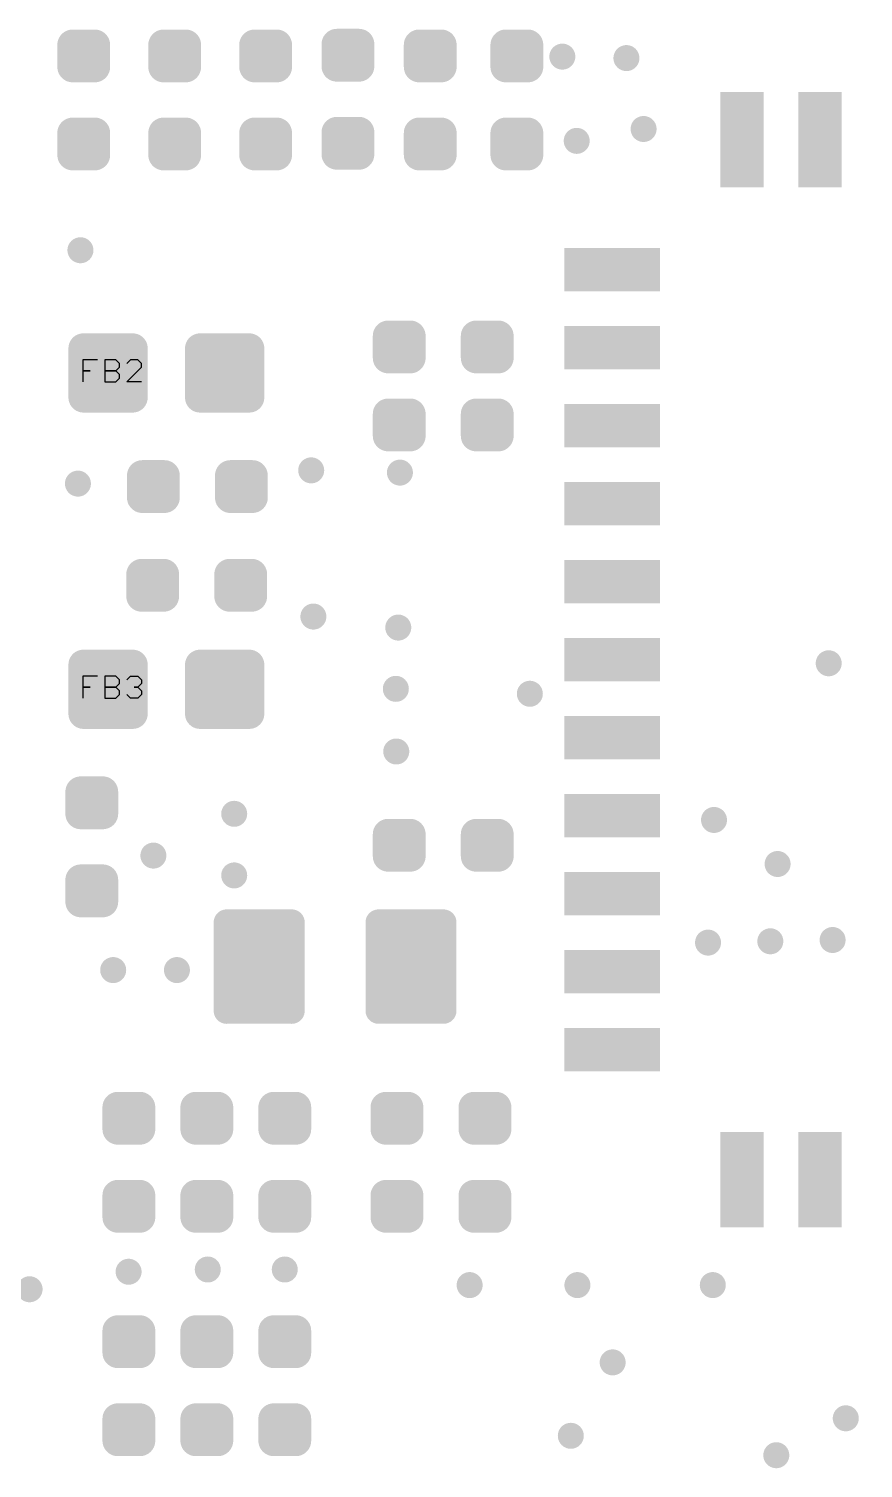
# Model space of a CAD drawing. Header units: millimetres. Extents: x 135.3 to 226.6, y 69.5 to 125.
# Drawn here: x 182.19 to 191.83, y 85.92 to 102.53 of the extents above; entities that cross this region are included whole.
import ezdxf

# ---------------------------------------------------------------- set-up
doc = ezdxf.new("R2010")
doc.units = ezdxf.units.MM
for name, color, linetype in [('Mechanical13', 56, 'Continuous'), ('TopSolder', 216, 'Continuous'), ('ViaHoleLayer', 16, 'Continuous')]:
    doc.layers.add(name, color=color, linetype=linetype)

# ---------------------------------------------------------------- blocks, each defined once
blk = doc.blocks.new('0402C_N_HIGHDENSITY_1')
at = {"layer": 'TopSolder', "const_width": 0.1778}
for points in [[(-0.7239, 0.127, 1), (-0.5461, 0.127, 1)], [(-0.4699, 0.127, 1), (-0.2921, 0.127, 1)], [(0.2921, 0.127, 1), (0.4699, 0.127, 1)], [(0.5461, 0.127, 1), (0.7239, 0.127, 1)], [(-0.7239, -0.127, 1), (-0.5461, -0.127, 1)], [(-0.4699, -0.127, 1), (-0.2921, -0.127, 1)], [(0.2921, -0.127, 1), (0.4699, -0.127, 1)], [(0.5461, -0.127, 1), (0.7239, -0.127, 1)]]:
    blk.add_lwpolyline(points, format="xyb", close=True, dxfattribs=at)
at = {"layer": 'TopSolder'}
for points in [[(-0.635, -0.3048), (-0.381, -0.3048), (-0.635, 0.3048), (-0.381, 0.3048)], [(0.381, -0.3048), (0.635, -0.3048), (0.381, 0.3048), (0.635, 0.3048)], [(-0.8128, -0.127), (-0.2032, -0.127), (-0.8128, 0.127), (-0.2032, 0.127)], [(0.2032, -0.127), (0.8128, -0.127), (0.2032, 0.127), (0.8128, 0.127)]]:
    blk.add_solid(points, dxfattribs=at)
blk = doc.blocks.new('0402R_N_HIGHDENSITY_38')
at = {"layer": 'TopSolder', "const_width": 0.1778}
for points in [[(-0.7239, 0.127, 1), (-0.5461, 0.127, 1)], [(-0.4699, 0.127, 1), (-0.2921, 0.127, 1)], [(0.2921, 0.127, 1), (0.4699, 0.127, 1)], [(0.5461, 0.127, 1), (0.7239, 0.127, 1)], [(-0.7239, -0.127, 1), (-0.5461, -0.127, 1)], [(-0.4699, -0.127, 1), (-0.2921, -0.127, 1)], [(0.2921, -0.127, 1), (0.4699, -0.127, 1)], [(0.5461, -0.127, 1), (0.7239, -0.127, 1)]]:
    blk.add_lwpolyline(points, format="xyb", close=True, dxfattribs=at)
at = {"layer": 'TopSolder'}
for points in [[(-0.635, -0.3048), (-0.381, -0.3048), (-0.635, 0.3048), (-0.381, 0.3048)], [(0.381, -0.3048), (0.635, -0.3048), (0.381, 0.3048), (0.635, 0.3048)], [(-0.8128, -0.127), (-0.2032, -0.127), (-0.8128, 0.127), (-0.2032, 0.127)], [(0.2032, -0.127), (0.8128, -0.127), (0.2032, 0.127), (0.8128, 0.127)]]:
    blk.add_solid(points, dxfattribs=at)
blk = doc.blocks.new('0402R_N_HIGHDENSITY_51')
at = {"layer": 'TopSolder', "const_width": 0.1778}
for points in [[(-0.7239, 0.127, 1), (-0.5461, 0.127, 1)], [(-0.4699, 0.127, 1), (-0.2921, 0.127, 1)], [(0.2921, 0.127, 1), (0.4699, 0.127, 1)], [(0.5461, 0.127, 1), (0.7239, 0.127, 1)], [(-0.7239, -0.127, 1), (-0.5461, -0.127, 1)], [(-0.4699, -0.127, 1), (-0.2921, -0.127, 1)], [(0.2921, -0.127, 1), (0.4699, -0.127, 1)], [(0.5461, -0.127, 1), (0.7239, -0.127, 1)]]:
    blk.add_lwpolyline(points, format="xyb", close=True, dxfattribs=at)
at = {"layer": 'TopSolder'}
for points in [[(-0.635, -0.3048), (-0.381, -0.3048), (-0.635, 0.3048), (-0.381, 0.3048)], [(0.381, -0.3048), (0.635, -0.3048), (0.381, 0.3048), (0.635, 0.3048)], [(-0.8128, -0.127), (-0.2032, -0.127), (-0.8128, 0.127), (-0.2032, 0.127)], [(0.2032, -0.127), (0.8128, -0.127), (0.2032, 0.127), (0.8128, 0.127)]]:
    blk.add_solid(points, dxfattribs=at)
blk = doc.blocks.new('0402R_N_HIGHDENSITY_52')
at = {"layer": 'TopSolder', "const_width": 0.1778}
for points in [[(-0.7239, 0.127, 1), (-0.5461, 0.127, 1)], [(-0.4699, 0.127, 1), (-0.2921, 0.127, 1)], [(0.2921, 0.127, 1), (0.4699, 0.127, 1)], [(0.5461, 0.127, 1), (0.7239, 0.127, 1)], [(-0.7239, -0.127, 1), (-0.5461, -0.127, 1)], [(-0.4699, -0.127, 1), (-0.2921, -0.127, 1)], [(0.2921, -0.127, 1), (0.4699, -0.127, 1)], [(0.5461, -0.127, 1), (0.7239, -0.127, 1)]]:
    blk.add_lwpolyline(points, format="xyb", close=True, dxfattribs=at)
at = {"layer": 'TopSolder'}
for points in [[(-0.635, -0.3048), (-0.381, -0.3048), (-0.635, 0.3048), (-0.381, 0.3048)], [(0.381, -0.3048), (0.635, -0.3048), (0.381, 0.3048), (0.635, 0.3048)], [(-0.8128, -0.127), (-0.2032, -0.127), (-0.8128, 0.127), (-0.2032, 0.127)], [(0.2032, -0.127), (0.8128, -0.127), (0.2032, 0.127), (0.8128, 0.127)]]:
    blk.add_solid(points, dxfattribs=at)
blk = doc.blocks.new('0402R_N_HIGHDENSITY_53')
at = {"layer": 'TopSolder', "const_width": 0.1778}
for points in [[(-0.7239, 0.127, 1), (-0.5461, 0.127, 1)], [(-0.4699, 0.127, 1), (-0.2921, 0.127, 1)], [(0.2921, 0.127, 1), (0.4699, 0.127, 1)], [(0.5461, 0.127, 1), (0.7239, 0.127, 1)], [(-0.7239, -0.127, 1), (-0.5461, -0.127, 1)], [(-0.4699, -0.127, 1), (-0.2921, -0.127, 1)], [(0.2921, -0.127, 1), (0.4699, -0.127, 1)], [(0.5461, -0.127, 1), (0.7239, -0.127, 1)]]:
    blk.add_lwpolyline(points, format="xyb", close=True, dxfattribs=at)
at = {"layer": 'TopSolder'}
for points in [[(-0.635, -0.3048), (-0.381, -0.3048), (-0.635, 0.3048), (-0.381, 0.3048)], [(0.381, -0.3048), (0.635, -0.3048), (0.381, 0.3048), (0.635, 0.3048)], [(-0.8128, -0.127), (-0.2032, -0.127), (-0.8128, 0.127), (-0.2032, 0.127)], [(0.2032, -0.127), (0.8128, -0.127), (0.2032, 0.127), (0.8128, 0.127)]]:
    blk.add_solid(points, dxfattribs=at)
blk = doc.blocks.new('0402R_N_HIGHDENSITY_94')
at = {"layer": 'TopSolder', "const_width": 0.1778}
for points in [[(-0.7239, 0.127, 1), (-0.5461, 0.127, 1)], [(-0.4699, 0.127, 1), (-0.2921, 0.127, 1)], [(0.2921, 0.127, 1), (0.4699, 0.127, 1)], [(0.5461, 0.127, 1), (0.7239, 0.127, 1)], [(-0.7239, -0.127, 1), (-0.5461, -0.127, 1)], [(-0.4699, -0.127, 1), (-0.2921, -0.127, 1)], [(0.2921, -0.127, 1), (0.4699, -0.127, 1)], [(0.5461, -0.127, 1), (0.7239, -0.127, 1)]]:
    blk.add_lwpolyline(points, format="xyb", close=True, dxfattribs=at)
at = {"layer": 'TopSolder'}
for points in [[(-0.635, -0.3048), (-0.381, -0.3048), (-0.635, 0.3048), (-0.381, 0.3048)], [(0.381, -0.3048), (0.635, -0.3048), (0.381, 0.3048), (0.635, 0.3048)], [(-0.8128, -0.127), (-0.2032, -0.127), (-0.8128, 0.127), (-0.2032, 0.127)], [(0.2032, -0.127), (0.8128, -0.127), (0.2032, 0.127), (0.8128, 0.127)]]:
    blk.add_solid(points, dxfattribs=at)
blk = doc.blocks.new('0402R_N_HIGHDENSITY_97')
at = {"layer": 'TopSolder', "const_width": 0.1778}
for points in [[(-0.7239, 0.127, 1), (-0.5461, 0.127, 1)], [(-0.4699, 0.127, 1), (-0.2921, 0.127, 1)], [(0.2921, 0.127, 1), (0.4699, 0.127, 1)], [(0.5461, 0.127, 1), (0.7239, 0.127, 1)], [(-0.7239, -0.127, 1), (-0.5461, -0.127, 1)], [(-0.4699, -0.127, 1), (-0.2921, -0.127, 1)], [(0.2921, -0.127, 1), (0.4699, -0.127, 1)], [(0.5461, -0.127, 1), (0.7239, -0.127, 1)]]:
    blk.add_lwpolyline(points, format="xyb", close=True, dxfattribs=at)
at = {"layer": 'TopSolder'}
for points in [[(-0.635, -0.3048), (-0.381, -0.3048), (-0.635, 0.3048), (-0.381, 0.3048)], [(0.381, -0.3048), (0.635, -0.3048), (0.381, 0.3048), (0.635, 0.3048)], [(-0.8128, -0.127), (-0.2032, -0.127), (-0.8128, 0.127), (-0.2032, 0.127)], [(0.2032, -0.127), (0.8128, -0.127), (0.2032, 0.127), (0.8128, 0.127)]]:
    blk.add_solid(points, dxfattribs=at)
blk = doc.blocks.new('0402R_N_HIGHDENSITY_99')
at = {"layer": 'TopSolder', "const_width": 0.1778}
for points in [[(-0.7239, 0.127, 1), (-0.5461, 0.127, 1)], [(-0.4699, 0.127, 1), (-0.2921, 0.127, 1)], [(0.2921, 0.127, 1), (0.4699, 0.127, 1)], [(0.5461, 0.127, 1), (0.7239, 0.127, 1)], [(-0.7239, -0.127, 1), (-0.5461, -0.127, 1)], [(-0.4699, -0.127, 1), (-0.2921, -0.127, 1)], [(0.2921, -0.127, 1), (0.4699, -0.127, 1)], [(0.5461, -0.127, 1), (0.7239, -0.127, 1)]]:
    blk.add_lwpolyline(points, format="xyb", close=True, dxfattribs=at)
at = {"layer": 'TopSolder'}
for points in [[(-0.635, -0.3048), (-0.381, -0.3048), (-0.635, 0.3048), (-0.381, 0.3048)], [(0.381, -0.3048), (0.635, -0.3048), (0.381, 0.3048), (0.635, 0.3048)], [(-0.8128, -0.127), (-0.2032, -0.127), (-0.8128, 0.127), (-0.2032, 0.127)], [(0.2032, -0.127), (0.8128, -0.127), (0.2032, 0.127), (0.8128, 0.127)]]:
    blk.add_solid(points, dxfattribs=at)
blk = doc.blocks.new('0402R_N_HIGHDENSITY_100')
at = {"layer": 'TopSolder', "const_width": 0.1778}
for points in [[(-0.7239, 0.127, 1), (-0.5461, 0.127, 1)], [(-0.4699, 0.127, 1), (-0.2921, 0.127, 1)], [(0.2921, 0.127, 1), (0.4699, 0.127, 1)], [(0.5461, 0.127, 1), (0.7239, 0.127, 1)], [(-0.7239, -0.127, 1), (-0.5461, -0.127, 1)], [(-0.4699, -0.127, 1), (-0.2921, -0.127, 1)], [(0.2921, -0.127, 1), (0.4699, -0.127, 1)], [(0.5461, -0.127, 1), (0.7239, -0.127, 1)]]:
    blk.add_lwpolyline(points, format="xyb", close=True, dxfattribs=at)
at = {"layer": 'TopSolder'}
for points in [[(-0.635, -0.3048), (-0.381, -0.3048), (-0.635, 0.3048), (-0.381, 0.3048)], [(0.381, -0.3048), (0.635, -0.3048), (0.381, 0.3048), (0.635, 0.3048)], [(-0.8128, -0.127), (-0.2032, -0.127), (-0.8128, 0.127), (-0.2032, 0.127)], [(0.2032, -0.127), (0.8128, -0.127), (0.2032, 0.127), (0.8128, 0.127)]]:
    blk.add_solid(points, dxfattribs=at)
blk = doc.blocks.new('0402R_N_HIGHDENSITY_101')
at = {"layer": 'TopSolder', "const_width": 0.1778}
for points in [[(-0.7239, 0.127, 1), (-0.5461, 0.127, 1)], [(-0.4699, 0.127, 1), (-0.2921, 0.127, 1)], [(0.2921, 0.127, 1), (0.4699, 0.127, 1)], [(0.5461, 0.127, 1), (0.7239, 0.127, 1)], [(-0.7239, -0.127, 1), (-0.5461, -0.127, 1)], [(-0.4699, -0.127, 1), (-0.2921, -0.127, 1)], [(0.2921, -0.127, 1), (0.4699, -0.127, 1)], [(0.5461, -0.127, 1), (0.7239, -0.127, 1)]]:
    blk.add_lwpolyline(points, format="xyb", close=True, dxfattribs=at)
at = {"layer": 'TopSolder'}
for points in [[(-0.635, -0.3048), (-0.381, -0.3048), (-0.635, 0.3048), (-0.381, 0.3048)], [(0.381, -0.3048), (0.635, -0.3048), (0.381, 0.3048), (0.635, 0.3048)], [(-0.8128, -0.127), (-0.2032, -0.127), (-0.8128, 0.127), (-0.2032, 0.127)], [(0.2032, -0.127), (0.8128, -0.127), (0.2032, 0.127), (0.8128, 0.127)]]:
    blk.add_solid(points, dxfattribs=at)
blk = doc.blocks.new('0402R_N_HIGHDENSITY_102')
at = {"layer": 'TopSolder', "const_width": 0.1778}
for points in [[(-0.7239, 0.127, 1), (-0.5461, 0.127, 1)], [(-0.4699, 0.127, 1), (-0.2921, 0.127, 1)], [(0.2921, 0.127, 1), (0.4699, 0.127, 1)], [(0.5461, 0.127, 1), (0.7239, 0.127, 1)], [(-0.7239, -0.127, 1), (-0.5461, -0.127, 1)], [(-0.4699, -0.127, 1), (-0.2921, -0.127, 1)], [(0.2921, -0.127, 1), (0.4699, -0.127, 1)], [(0.5461, -0.127, 1), (0.7239, -0.127, 1)]]:
    blk.add_lwpolyline(points, format="xyb", close=True, dxfattribs=at)
at = {"layer": 'TopSolder'}
for points in [[(-0.635, -0.3048), (-0.381, -0.3048), (-0.635, 0.3048), (-0.381, 0.3048)], [(0.381, -0.3048), (0.635, -0.3048), (0.381, 0.3048), (0.635, 0.3048)], [(-0.8128, -0.127), (-0.2032, -0.127), (-0.8128, 0.127), (-0.2032, 0.127)], [(0.2032, -0.127), (0.8128, -0.127), (0.2032, 0.127), (0.8128, 0.127)]]:
    blk.add_solid(points, dxfattribs=at)
blk = doc.blocks.new('0402R_N_HIGHDENSITY_103')
at = {"layer": 'TopSolder', "const_width": 0.1778}
for points in [[(-0.7239, 0.127, 1), (-0.5461, 0.127, 1)], [(-0.4699, 0.127, 1), (-0.2921, 0.127, 1)], [(0.2921, 0.127, 1), (0.4699, 0.127, 1)], [(0.5461, 0.127, 1), (0.7239, 0.127, 1)], [(-0.7239, -0.127, 1), (-0.5461, -0.127, 1)], [(-0.4699, -0.127, 1), (-0.2921, -0.127, 1)], [(0.2921, -0.127, 1), (0.4699, -0.127, 1)], [(0.5461, -0.127, 1), (0.7239, -0.127, 1)]]:
    blk.add_lwpolyline(points, format="xyb", close=True, dxfattribs=at)
at = {"layer": 'TopSolder'}
for points in [[(-0.635, -0.3048), (-0.381, -0.3048), (-0.635, 0.3048), (-0.381, 0.3048)], [(0.381, -0.3048), (0.635, -0.3048), (0.381, 0.3048), (0.635, 0.3048)], [(-0.8128, -0.127), (-0.2032, -0.127), (-0.8128, 0.127), (-0.2032, 0.127)], [(0.2032, -0.127), (0.8128, -0.127), (0.2032, 0.127), (0.8128, 0.127)]]:
    blk.add_solid(points, dxfattribs=at)
blk = doc.blocks.new('0402C_N_HIGHDENSITY_105')
at = {"layer": 'TopSolder', "const_width": 0.1778}
for points in [[(-0.7239, 0.127, 1), (-0.5461, 0.127, 1)], [(-0.4699, 0.127, 1), (-0.2921, 0.127, 1)], [(0.2921, 0.127, 1), (0.4699, 0.127, 1)], [(0.5461, 0.127, 1), (0.7239, 0.127, 1)], [(-0.7239, -0.127, 1), (-0.5461, -0.127, 1)], [(-0.4699, -0.127, 1), (-0.2921, -0.127, 1)], [(0.2921, -0.127, 1), (0.4699, -0.127, 1)], [(0.5461, -0.127, 1), (0.7239, -0.127, 1)]]:
    blk.add_lwpolyline(points, format="xyb", close=True, dxfattribs=at)
at = {"layer": 'TopSolder'}
for points in [[(-0.635, -0.3048), (-0.381, -0.3048), (-0.635, 0.3048), (-0.381, 0.3048)], [(0.381, -0.3048), (0.635, -0.3048), (0.381, 0.3048), (0.635, 0.3048)], [(-0.8128, -0.127), (-0.2032, -0.127), (-0.8128, 0.127), (-0.2032, 0.127)], [(0.2032, -0.127), (0.8128, -0.127), (0.2032, 0.127), (0.8128, 0.127)]]:
    blk.add_solid(points, dxfattribs=at)
blk = doc.blocks.new('C0603_114')
at = {"layer": 'Mechanical13'}
for p, q in [((-0.794, 0.152), (-0.963, 0.152)), ((-0.963, 0.152), (-0.963, 0.025)), ((-0.963, 0.025), (-0.878, 0.025)), ((-0.878, 0.025), (-0.963, 0.025)), ((-0.963, 0.025), (-0.963, -0.102)), ((-0.709, 0.152), (-0.709, -0.102)), ((-0.582, 0.152), (-0.709, 0.152)), ((-0.582, 0.025), (-0.709, 0.025)), ((-0.709, 0.025), (-0.582, 0.025)), ((-0.54, 0.11), (-0.582, 0.152)), ((-0.582, 0.025), (-0.54, 0.068)), ((-0.54, -0.017), (-0.582, 0.025)), ((-0.54, 0.068), (-0.54, 0.11)), ((-0.455, 0.11), (-0.413, 0.152)), ((-0.413, 0.152), (-0.328, 0.152)), ((-0.328, 0.025), (-0.37, 0.025)), ((-0.37, 0.025), (-0.328, 0.025)), ((-0.328, 0.152), (-0.286, 0.11)), ((-0.286, 0.068), (-0.328, 0.025)), ((-0.328, 0.025), (-0.286, -0.017)), ((-0.286, 0.11), (-0.286, 0.068)), ((-0.709, -0.102), (-0.582, -0.102)), ((-0.582, -0.102), (-0.54, -0.059)), ((-0.54, -0.059), (-0.54, -0.017)), ((-0.413, -0.102), (-0.455, -0.059)), ((-0.328, -0.102), (-0.413, -0.102)), ((-0.286, -0.059), (-0.328, -0.102)), ((-0.286, -0.017), (-0.286, -0.059))]:
    blk.add_line(p, q, dxfattribs=at)
at = {"layer": 'TopSolder', "const_width": 0.173}
for points in [[(-1.044, 0.284, 1), (-0.871, 0.284, 1)], [(-0.475, 0.284, 1), (-0.302, 0.284, 1)], [(0.302, 0.284, 1), (0.475, 0.284, 1)], [(0.871, 0.284, 1), (1.044, 0.284, 1)], [(-1.044, -0.284, 1), (-0.871, -0.284, 1)], [(-0.475, -0.284, 1), (-0.302, -0.284, 1)], [(0.302, -0.284, 1), (0.475, -0.284, 1)], [(0.871, -0.284, 1), (1.044, -0.284, 1)]]:
    blk.add_lwpolyline(points, format="xyb", close=True, dxfattribs=at)
at = {"layer": 'TopSolder'}
for points in [[(-0.389, -0.457), (-0.389, 0.457), (-0.958, -0.457), (-0.958, 0.457)], [(0.958, -0.457), (0.958, 0.457), (0.389, -0.457), (0.389, 0.457)], [(-0.216, -0.284), (-0.216, 0.284), (-1.13, -0.284), (-1.13, 0.284)], [(1.13, -0.284), (1.13, 0.284), (0.216, -0.284), (0.216, 0.284)]]:
    blk.add_solid(points, dxfattribs=at)
blk = doc.blocks.new('C0603_115')
at = {"layer": 'Mechanical13'}
for p, q in [((-0.794, 0.152), (-0.963, 0.152)), ((-0.963, 0.152), (-0.963, 0.025)), ((-0.963, 0.025), (-0.878, 0.025)), ((-0.878, 0.025), (-0.963, 0.025)), ((-0.963, 0.025), (-0.963, -0.102)), ((-0.709, 0.152), (-0.709, -0.102)), ((-0.582, 0.152), (-0.709, 0.152)), ((-0.582, 0.025), (-0.709, 0.025)), ((-0.709, 0.025), (-0.582, 0.025)), ((-0.54, 0.11), (-0.582, 0.152)), ((-0.582, 0.025), (-0.54, 0.068)), ((-0.54, -0.017), (-0.582, 0.025)), ((-0.54, 0.068), (-0.54, 0.11)), ((-0.413, 0.152), (-0.455, 0.11)), ((-0.455, -0.102), (-0.286, 0.068)), ((-0.328, 0.152), (-0.413, 0.152)), ((-0.286, 0.11), (-0.328, 0.152)), ((-0.286, 0.068), (-0.286, 0.11)), ((-0.709, -0.102), (-0.582, -0.102)), ((-0.582, -0.102), (-0.54, -0.059)), ((-0.54, -0.059), (-0.54, -0.017)), ((-0.286, -0.102), (-0.455, -0.102))]:
    blk.add_line(p, q, dxfattribs=at)
at = {"layer": 'TopSolder', "const_width": 0.173}
for points in [[(-1.044, 0.284, 1), (-0.871, 0.284, 1)], [(-0.475, 0.284, 1), (-0.302, 0.284, 1)], [(0.302, 0.284, 1), (0.475, 0.284, 1)], [(0.871, 0.284, 1), (1.044, 0.284, 1)], [(-1.044, -0.284, 1), (-0.871, -0.284, 1)], [(-0.475, -0.284, 1), (-0.302, -0.284, 1)], [(0.302, -0.284, 1), (0.475, -0.284, 1)], [(0.871, -0.284, 1), (1.044, -0.284, 1)]]:
    blk.add_lwpolyline(points, format="xyb", close=True, dxfattribs=at)
at = {"layer": 'TopSolder'}
for points in [[(-0.389, -0.457), (-0.389, 0.457), (-0.958, -0.457), (-0.958, 0.457)], [(0.958, -0.457), (0.958, 0.457), (0.389, -0.457), (0.389, 0.457)], [(-0.216, -0.284), (-0.216, 0.284), (-1.13, -0.284), (-1.13, 0.284)], [(1.13, -0.284), (1.13, 0.284), (0.216, -0.284), (0.216, 0.284)]]:
    blk.add_solid(points, dxfattribs=at)
blk = doc.blocks.new('0805_M1_116')
at = {"layer": 'TopSolder', "const_width": 0.15}
for points in [[(-0.044, 0.51, 1), (0.107, 0.51, 1)], [(0.706, 0.51, 1), (0.857, 0.51, 1)], [(1.709, 0.51, 1), (1.859, 0.51, 1)], [(2.459, 0.51, 1), (2.609, 0.51, 1)], [(-0.044, -0.51, 1), (0.107, -0.51, 1)], [(0.706, -0.51, 1), (0.857, -0.51, 1)], [(1.709, -0.51, 1), (1.859, -0.51, 1)], [(2.459, -0.51, 1), (2.609, -0.51, 1)]]:
    blk.add_lwpolyline(points, format="xyb", close=True, dxfattribs=at)
at = {"layer": 'TopSolder'}
for points in [[(-0.119, -0.51), (0.932, -0.51), (-0.119, 0.51), (0.932, 0.51)], [(0.031, -0.66), (0.781, -0.66), (0.031, 0.66), (0.781, 0.66)], [(1.634, -0.51), (2.684, -0.51), (1.634, 0.51), (2.684, 0.51)], [(1.784, -0.66), (2.534, -0.66), (1.784, 0.66), (2.534, 0.66)]]:
    blk.add_solid(points, dxfattribs=at)
blk = doc.blocks.new('0402R_N_HIGHDENSITY_137')
at = {"layer": 'TopSolder', "const_width": 0.1778}
for points in [[(-0.7239, 0.127, 1), (-0.5461, 0.127, 1)], [(-0.4699, 0.127, 1), (-0.2921, 0.127, 1)], [(0.2921, 0.127, 1), (0.4699, 0.127, 1)], [(0.5461, 0.127, 1), (0.7239, 0.127, 1)], [(-0.7239, -0.127, 1), (-0.5461, -0.127, 1)], [(-0.4699, -0.127, 1), (-0.2921, -0.127, 1)], [(0.2921, -0.127, 1), (0.4699, -0.127, 1)], [(0.5461, -0.127, 1), (0.7239, -0.127, 1)]]:
    blk.add_lwpolyline(points, format="xyb", close=True, dxfattribs=at)
at = {"layer": 'TopSolder'}
for points in [[(-0.635, -0.3048), (-0.381, -0.3048), (-0.635, 0.3048), (-0.381, 0.3048)], [(0.381, -0.3048), (0.635, -0.3048), (0.381, 0.3048), (0.635, 0.3048)], [(-0.8128, -0.127), (-0.2032, -0.127), (-0.8128, 0.127), (-0.2032, 0.127)], [(0.2032, -0.127), (0.8128, -0.127), (0.2032, 0.127), (0.8128, 0.127)]]:
    blk.add_solid(points, dxfattribs=at)
blk = doc.blocks.new('0402R_N_HIGHDENSITY_138')
at = {"layer": 'TopSolder', "const_width": 0.1778}
for points in [[(-0.7239, 0.127, 1), (-0.5461, 0.127, 1)], [(-0.4699, 0.127, 1), (-0.2921, 0.127, 1)], [(0.2921, 0.127, 1), (0.4699, 0.127, 1)], [(0.5461, 0.127, 1), (0.7239, 0.127, 1)], [(-0.7239, -0.127, 1), (-0.5461, -0.127, 1)], [(-0.4699, -0.127, 1), (-0.2921, -0.127, 1)], [(0.2921, -0.127, 1), (0.4699, -0.127, 1)], [(0.5461, -0.127, 1), (0.7239, -0.127, 1)]]:
    blk.add_lwpolyline(points, format="xyb", close=True, dxfattribs=at)
at = {"layer": 'TopSolder'}
for points in [[(-0.635, -0.3048), (-0.381, -0.3048), (-0.635, 0.3048), (-0.381, 0.3048)], [(0.381, -0.3048), (0.635, -0.3048), (0.381, 0.3048), (0.635, 0.3048)], [(-0.8128, -0.127), (-0.2032, -0.127), (-0.8128, 0.127), (-0.2032, 0.127)], [(0.2032, -0.127), (0.8128, -0.127), (0.2032, 0.127), (0.8128, 0.127)]]:
    blk.add_solid(points, dxfattribs=at)
blk = doc.blocks.new('0402R_N_HIGHDENSITY_139')
at = {"layer": 'TopSolder', "const_width": 0.1778}
for points in [[(-0.7239, 0.127, 1), (-0.5461, 0.127, 1)], [(-0.4699, 0.127, 1), (-0.2921, 0.127, 1)], [(0.2921, 0.127, 1), (0.4699, 0.127, 1)], [(0.5461, 0.127, 1), (0.7239, 0.127, 1)], [(-0.7239, -0.127, 1), (-0.5461, -0.127, 1)], [(-0.4699, -0.127, 1), (-0.2921, -0.127, 1)], [(0.2921, -0.127, 1), (0.4699, -0.127, 1)], [(0.5461, -0.127, 1), (0.7239, -0.127, 1)]]:
    blk.add_lwpolyline(points, format="xyb", close=True, dxfattribs=at)
at = {"layer": 'TopSolder'}
for points in [[(-0.635, -0.3048), (-0.381, -0.3048), (-0.635, 0.3048), (-0.381, 0.3048)], [(0.381, -0.3048), (0.635, -0.3048), (0.381, 0.3048), (0.635, 0.3048)], [(-0.8128, -0.127), (-0.2032, -0.127), (-0.8128, 0.127), (-0.2032, 0.127)], [(0.2032, -0.127), (0.8128, -0.127), (0.2032, 0.127), (0.8128, 0.127)]]:
    blk.add_solid(points, dxfattribs=at)
blk = doc.blocks.new('0402C_N_HIGHDENSITY_169')
at = {"layer": 'TopSolder', "const_width": 0.1778}
for points in [[(-0.7239, 0.127, 1), (-0.5461, 0.127, 1)], [(-0.4699, 0.127, 1), (-0.2921, 0.127, 1)], [(0.2921, 0.127, 1), (0.4699, 0.127, 1)], [(0.5461, 0.127, 1), (0.7239, 0.127, 1)], [(-0.7239, -0.127, 1), (-0.5461, -0.127, 1)], [(-0.4699, -0.127, 1), (-0.2921, -0.127, 1)], [(0.2921, -0.127, 1), (0.4699, -0.127, 1)], [(0.5461, -0.127, 1), (0.7239, -0.127, 1)]]:
    blk.add_lwpolyline(points, format="xyb", close=True, dxfattribs=at)
at = {"layer": 'TopSolder'}
for points in [[(-0.635, -0.3048), (-0.381, -0.3048), (-0.635, 0.3048), (-0.381, 0.3048)], [(0.381, -0.3048), (0.635, -0.3048), (0.381, 0.3048), (0.635, 0.3048)], [(-0.8128, -0.127), (-0.2032, -0.127), (-0.8128, 0.127), (-0.2032, 0.127)], [(0.2032, -0.127), (0.8128, -0.127), (0.2032, 0.127), (0.8128, 0.127)]]:
    blk.add_solid(points, dxfattribs=at)
blk = doc.blocks.new('0402C_N_HIGHDENSITY_171')
at = {"layer": 'TopSolder', "const_width": 0.1778}
for points in [[(-0.7239, 0.127, 1), (-0.5461, 0.127, 1)], [(-0.4699, 0.127, 1), (-0.2921, 0.127, 1)], [(0.2921, 0.127, 1), (0.4699, 0.127, 1)], [(0.5461, 0.127, 1), (0.7239, 0.127, 1)], [(-0.7239, -0.127, 1), (-0.5461, -0.127, 1)], [(-0.4699, -0.127, 1), (-0.2921, -0.127, 1)], [(0.2921, -0.127, 1), (0.4699, -0.127, 1)], [(0.5461, -0.127, 1), (0.7239, -0.127, 1)]]:
    blk.add_lwpolyline(points, format="xyb", close=True, dxfattribs=at)
at = {"layer": 'TopSolder'}
for points in [[(-0.635, -0.3048), (-0.381, -0.3048), (-0.635, 0.3048), (-0.381, 0.3048)], [(0.381, -0.3048), (0.635, -0.3048), (0.381, 0.3048), (0.635, 0.3048)], [(-0.8128, -0.127), (-0.2032, -0.127), (-0.8128, 0.127), (-0.2032, 0.127)], [(0.2032, -0.127), (0.8128, -0.127), (0.2032, 0.127), (0.8128, 0.127)]]:
    blk.add_solid(points, dxfattribs=at)
blk = doc.blocks.new('0402C_N_HIGHDENSITY_184')
at = {"layer": 'TopSolder', "const_width": 0.1778}
for points in [[(-0.7239, 0.127, 1), (-0.5461, 0.127, 1)], [(-0.4699, 0.127, 1), (-0.2921, 0.127, 1)], [(0.2921, 0.127, 1), (0.4699, 0.127, 1)], [(0.5461, 0.127, 1), (0.7239, 0.127, 1)], [(-0.7239, -0.127, 1), (-0.5461, -0.127, 1)], [(-0.4699, -0.127, 1), (-0.2921, -0.127, 1)], [(0.2921, -0.127, 1), (0.4699, -0.127, 1)], [(0.5461, -0.127, 1), (0.7239, -0.127, 1)]]:
    blk.add_lwpolyline(points, format="xyb", close=True, dxfattribs=at)
at = {"layer": 'TopSolder'}
for points in [[(-0.635, -0.3048), (-0.381, -0.3048), (-0.635, 0.3048), (-0.381, 0.3048)], [(0.381, -0.3048), (0.635, -0.3048), (0.381, 0.3048), (0.635, 0.3048)], [(-0.8128, -0.127), (-0.2032, -0.127), (-0.8128, 0.127), (-0.2032, 0.127)], [(0.2032, -0.127), (0.8128, -0.127), (0.2032, 0.127), (0.8128, 0.127)]]:
    blk.add_solid(points, dxfattribs=at)
blk = doc.blocks.new('RTL_SDIO_44P_186')
at = {"layer": 'TopSolder'}
for points in [[(-4.751, 5.449), (-4.249, 5.449), (-4.751, 6.551), (-4.249, 6.551)], [(-3.851, 5.449), (-3.349, 5.449), (-3.851, 6.551), (-3.349, 6.551)], [(-2.951, 5.449), (-2.449, 5.449), (-2.951, 6.551), (-2.449, 6.551)], [(-2.051, 5.449), (-1.549, 5.449), (-2.051, 6.551), (-1.549, 6.551)], [(-1.151, 5.449), (-0.649, 5.449), (-1.151, 6.551), (-0.649, 6.551)], [(-0.251, 5.449), (0.251, 5.449), (-0.251, 6.551), (0.251, 6.551)], [(0.649, 5.449), (1.151, 5.449), (0.649, 6.551), (1.151, 6.551)], [(1.549, 5.449), (2.051, 5.449), (1.549, 6.551), (2.051, 6.551)], [(2.449, 5.449), (2.951, 5.449), (2.449, 6.551), (2.951, 6.551)], [(3.349, 5.449), (3.851, 5.449), (3.349, 6.551), (3.851, 6.551)], [(4.249, 5.449), (4.751, 5.449), (4.249, 6.551), (4.751, 6.551)], [(-5.449, 4.249), (-5.449, 4.751), (-6.551, 4.249), (-6.551, 4.751)], [(5.449, 4.751), (5.449, 4.249), (6.551, 4.751), (6.551, 4.249)], [(-5.449, 3.349), (-5.449, 3.851), (-6.551, 3.349), (-6.551, 3.851)], [(5.449, 3.851), (5.449, 3.349), (6.551, 3.851), (6.551, 3.349)], [(-5.449, 2.449), (-5.449, 2.951), (-6.551, 2.449), (-6.551, 2.951)], [(5.449, 2.951), (5.449, 2.449), (6.551, 2.951), (6.551, 2.449)], [(-5.449, 1.549), (-5.449, 2.051), (-6.551, 1.549), (-6.551, 2.051)], [(5.449, 2.051), (5.449, 1.549), (6.551, 2.051), (6.551, 1.549)], [(-5.449, 0.649), (-5.449, 1.151), (-6.551, 0.649), (-6.551, 1.151)], [(5.449, 1.151), (5.449, 0.649), (6.551, 1.151), (6.551, 0.649)], [(-5.449, -0.251), (-5.449, 0.251), (-6.551, -0.251), (-6.551, 0.251)], [(5.449, 0.251), (5.449, -0.251), (6.551, 0.251), (6.551, -0.251)], [(-5.449, -1.151), (-5.449, -0.649), (-6.551, -1.151), (-6.551, -0.649)], [(5.449, -0.649), (5.449, -1.151), (6.551, -0.649), (6.551, -1.151)], [(-5.449, -2.051), (-5.449, -1.549), (-6.551, -2.051), (-6.551, -1.549)], [(5.449, -1.549), (5.449, -2.051), (6.551, -1.549), (6.551, -2.051)], [(-5.449, -2.951), (-5.449, -2.449), (-6.551, -2.951), (-6.551, -2.449)], [(5.449, -2.449), (5.449, -2.951), (6.551, -2.449), (6.551, -2.951)], [(-5.449, -3.851), (-5.449, -3.349), (-6.551, -3.851), (-6.551, -3.349)], [(5.449, -3.349), (5.449, -3.851), (6.551, -3.349), (6.551, -3.851)], [(-5.449, -4.751), (-5.449, -4.249), (-6.551, -4.751), (-6.551, -4.249)], [(5.449, -4.249), (5.449, -4.751), (6.551, -4.249), (6.551, -4.751)], [(-4.249, -5.449), (-4.751, -5.449), (-4.249, -6.551), (-4.751, -6.551)], [(-3.349, -5.449), (-3.851, -5.449), (-3.349, -6.551), (-3.851, -6.551)], [(-2.449, -5.449), (-2.951, -5.449), (-2.449, -6.551), (-2.951, -6.551)], [(-1.549, -5.449), (-2.051, -5.449), (-1.549, -6.551), (-2.051, -6.551)], [(-0.649, -5.449), (-1.151, -5.449), (-0.649, -6.551), (-1.151, -6.551)], [(0.251, -5.449), (-0.251, -5.449), (0.251, -6.551), (-0.251, -6.551)], [(1.151, -5.449), (0.649, -5.449), (1.151, -6.551), (0.649, -6.551)], [(2.051, -5.449), (1.549, -5.449), (2.051, -6.551), (1.549, -6.551)], [(2.951, -5.449), (2.449, -5.449), (2.951, -6.551), (2.449, -6.551)], [(3.851, -5.449), (3.349, -5.449), (3.851, -6.551), (3.349, -6.551)], [(4.751, -5.449), (4.249, -5.449), (4.751, -6.551), (4.249, -6.551)]]:
    blk.add_solid(points, dxfattribs=at)
blk = doc.blocks.new('0402C_N_HIGHDENSITY_187')
at = {"layer": 'TopSolder', "const_width": 0.1778}
for points in [[(-0.7239, 0.127, 1), (-0.5461, 0.127, 1)], [(-0.4699, 0.127, 1), (-0.2921, 0.127, 1)], [(0.2921, 0.127, 1), (0.4699, 0.127, 1)], [(0.5461, 0.127, 1), (0.7239, 0.127, 1)], [(-0.7239, -0.127, 1), (-0.5461, -0.127, 1)], [(-0.4699, -0.127, 1), (-0.2921, -0.127, 1)], [(0.2921, -0.127, 1), (0.4699, -0.127, 1)], [(0.5461, -0.127, 1), (0.7239, -0.127, 1)]]:
    blk.add_lwpolyline(points, format="xyb", close=True, dxfattribs=at)
at = {"layer": 'TopSolder'}
for points in [[(-0.635, -0.3048), (-0.381, -0.3048), (-0.635, 0.3048), (-0.381, 0.3048)], [(0.381, -0.3048), (0.635, -0.3048), (0.381, 0.3048), (0.635, 0.3048)], [(-0.8128, -0.127), (-0.2032, -0.127), (-0.8128, 0.127), (-0.2032, 0.127)], [(0.2032, -0.127), (0.8128, -0.127), (0.2032, 0.127), (0.8128, 0.127)]]:
    blk.add_solid(points, dxfattribs=at)

msp = doc.modelspace()

# ---------------------------------------------------------------- linework, layer by layer
at = {"layer": 'ViaHoleLayer', "const_width": 0.15}
for points in [[(188.277, 102.206, 1), (188.427, 102.206, 1)], [(189.017, 102.189, 1), (189.167, 102.189, 1)], [(189.215, 101.371, 1), (189.365, 101.371, 1)], [(188.443, 101.234, 1), (188.593, 101.234, 1)], [(182.714, 99.972, 1), (182.864, 99.972, 1)], [(185.378, 97.432, 1), (185.528, 97.432, 1)], [(186.402, 97.406, 1), (186.552, 97.406, 1)], [(182.685, 97.279, 1), (182.835, 97.279, 1)], [(185.403, 95.745, 1), (185.553, 95.745, 1)], [(186.383, 95.618, 1), (186.533, 95.618, 1)], [(191.352, 95.206, 1), (191.502, 95.206, 1)], [(186.355, 94.911, 1), (186.505, 94.911, 1)], [(187.902, 94.854, 1), (188.052, 94.854, 1)], [(186.36, 94.188, 1), (186.51, 94.188, 1)], [(184.489, 93.469, 1), (184.639, 93.469, 1)], [(190.028, 93.398, 1), (190.178, 93.398, 1)], [(183.556, 92.987, 1), (183.706, 92.987, 1)], [(190.762, 92.89, 1), (190.912, 92.89, 1)], [(184.489, 92.758, 1), (184.639, 92.758, 1)], [(189.959, 91.983, 1), (190.109, 91.983, 1)], [(190.678, 91.998, 1), (190.828, 91.998, 1)], [(191.397, 92.013, 1), (191.547, 92.013, 1)], [(183.092, 91.666, 1), (183.242, 91.666, 1)], [(183.828, 91.666, 1), (183.978, 91.666, 1)], [(184.184, 88.211, 1), (184.334, 88.211, 1)], [(185.073, 88.211, 1), (185.223, 88.211, 1)], [(183.27, 88.185, 1), (183.42, 88.185, 1)], [(182.127, 87.983, 1), (182.277, 87.983, 1)], [(187.207, 88.031, 1), (187.357, 88.031, 1)], [(188.451, 88.031, 1), (188.601, 88.031, 1)], [(190.014, 88.031, 1), (190.164, 88.031, 1)], [(188.858, 87.139, 1), (189.008, 87.139, 1)], [(191.549, 86.494, 1), (191.699, 86.494, 1)], [(188.375, 86.292, 1), (188.525, 86.292, 1)], [(190.747, 86.068, 1), (190.897, 86.068, 1)]]:
    msp.add_lwpolyline(points, format="xyb", close=True, dxfattribs=at)

# ---------------------------------------------------------------- block references
for name, p, rotation in [('0402R_N_HIGHDENSITY_97', (182.827, 101.706), 90), ('0402R_N_HIGHDENSITY_100', (183.877, 101.706), 90), ('0402R_N_HIGHDENSITY_101', (184.927, 101.706), 90), ('0402R_N_HIGHDENSITY_102', (185.877, 101.714), 90), ('0402R_N_HIGHDENSITY_103', (186.827, 101.706), 90), ('0402C_N_HIGHDENSITY_184', (187.827, 101.706), 90), ('RTL_SDIO_44P_186', (194.927, 95.248), 180), ('0402R_N_HIGHDENSITY_38', (186.977, 98.856), 180), ('C0603_115', (183.781, 98.556), 360), ('0402R_N_HIGHDENSITY_99', (186.977, 97.956), 180), ('0402C_N_HIGHDENSITY_187', (184.139, 97.245), 360), ('0402C_N_HIGHDENSITY_105', (184.131, 96.106), 360), ('C0603_114', (183.781, 94.906), 360), ('0402C_N_HIGHDENSITY_1', (182.92, 93.088), 270), ('0402C_N_HIGHDENSITY_171', (186.977, 93.106), 360), ('0805_M1_116', (184.446, 91.706), 360), ('0402R_N_HIGHDENSITY_139', (183.348, 89.448), 270), ('0402R_N_HIGHDENSITY_138', (184.248, 89.448), 270), ('0402R_N_HIGHDENSITY_137', (185.148, 89.448), 270), ('0402R_N_HIGHDENSITY_94', (186.443, 89.448), 270), ('0402C_N_HIGHDENSITY_169', (187.459, 89.448), 270), ('0402R_N_HIGHDENSITY_53', (183.348, 86.87), 270), ('0402R_N_HIGHDENSITY_52', (184.248, 86.87), 270), ('0402R_N_HIGHDENSITY_51', (185.148, 86.87), 270)]:
    msp.add_blockref(name, p, dxfattribs=dict(rotation=rotation))

doc.saveas('drawing.dxf')
